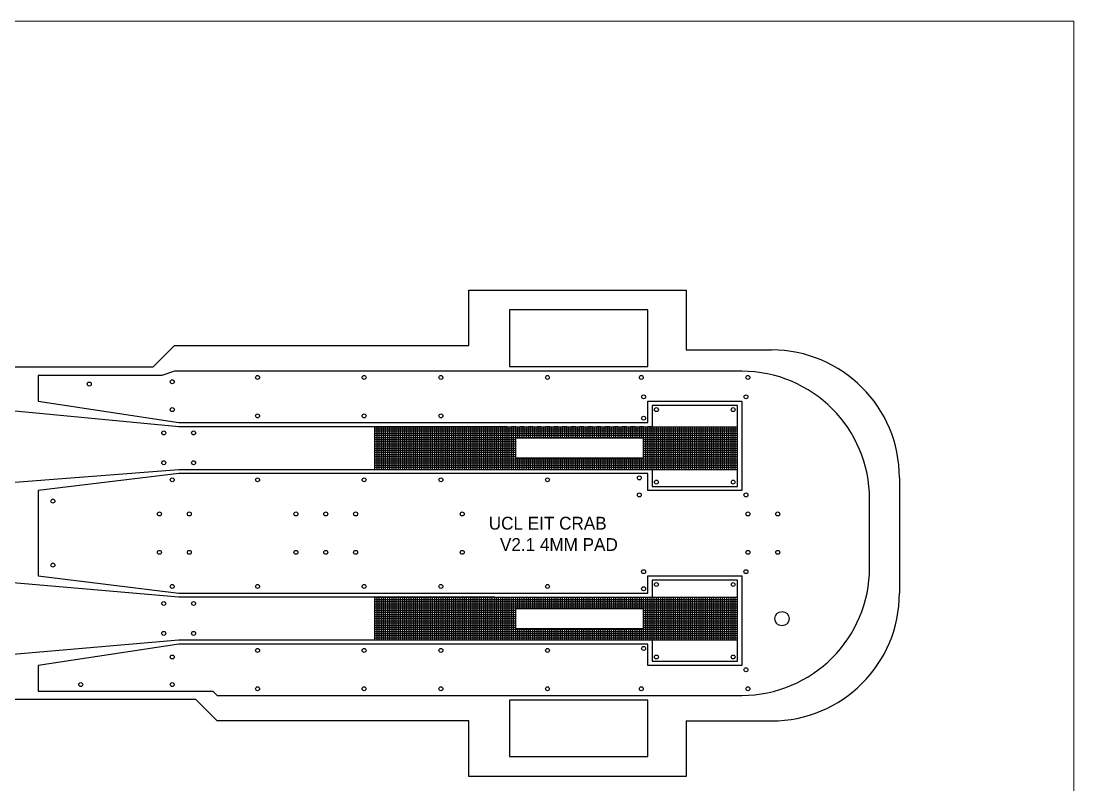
# Model space of a CAD drawing. Header units: millimetres. Extents: x 43.3 to 83.3, y 94.2 to 164.2.
# Drawn here: x 58.6 to 83.29, y 146.3 to 164.21 of the extents above; entities that cross this region are included whole.
import ezdxf

# ---------------------------------------------------------------- set-up
doc = ezdxf.new("R2010")
doc.units = ezdxf.units.MM
for name, color, linetype in [('Adhesion Layer', 52, 'Continuous'), ('Foil', 5, 'Continuous'), ('Opening', 1, 'Continuous'), ('Outline', 3, 'Continuous')]:
    doc.layers.add(name, color=color, linetype=linetype)

msp = doc.modelspace()

# ---------------------------------------------------------------- linework, layer by layer
at = {"layer": 'Adhesion Layer'}
for p, q in [((66.9, 154.7), (75.4, 154.7)), ((66.9, 153.7), (66.9, 154.7)), ((66.9, 154.65), (75.4, 154.65)), ((66.9, 154.6), (75.4, 154.6)), ((66.95, 153.7), (66.95, 154.7)), ((67, 153.7), (67, 154.7)), ((67.05, 153.7), (67.05, 154.7)), ((67.1, 153.7), (67.1, 154.7)), ((67.15, 153.7), (67.15, 154.7)), ((67.2, 153.7), (67.2, 154.7)), ((67.25, 153.7), (67.25, 154.7)), ((67.3, 153.7), (67.3, 154.7)), ((67.35, 153.7), (67.35, 154.7)), ((67.4, 153.7), (67.4, 154.7)), ((67.45, 153.7), (67.45, 154.7)), ((67.5, 153.7), (67.5, 154.7)), ((67.55, 153.7), (67.55, 154.7)), ((67.6, 153.7), (67.6, 154.7)), ((67.65, 153.7), (67.65, 154.7)), ((67.7, 153.7), (67.7, 154.7)), ((67.75, 153.7), (67.75, 154.7)), ((67.8, 153.7), (67.8, 154.7)), ((67.85, 153.7), (67.85, 154.7)), ((67.9, 153.7), (67.9, 154.7)), ((67.95, 153.7), (67.95, 154.7)), ((68, 153.7), (68, 154.7)), ((68.05, 153.7), (68.05, 154.7)), ((68.1, 153.7), (68.1, 154.7)), ((68.15, 153.7), (68.15, 154.7)), ((68.2, 153.7), (68.2, 154.7)), ((68.25, 153.7), (68.25, 154.7)), ((68.3, 153.7), (68.3, 154.7)), ((68.35, 153.7), (68.35, 154.7)), ((68.4, 153.7), (68.4, 154.7)), ((68.45, 153.7), (68.45, 154.7)), ((68.5, 153.7), (68.5, 154.7)), ((68.55, 153.7), (68.55, 154.7)), ((68.6, 153.7), (68.6, 154.7)), ((68.65, 153.7), (68.65, 154.7)), ((68.7, 153.7), (68.7, 154.7)), ((68.75, 153.7), (68.75, 154.7)), ((68.8, 153.7), (68.8, 154.7)), ((68.85, 153.7), (68.85, 154.7)), ((68.9, 153.7), (68.9, 154.7)), ((68.95, 153.7), (68.95, 154.7)), ((69, 153.7), (69, 154.7)), ((69.05, 153.7), (69.05, 154.7)), ((69.1, 153.7), (69.1, 154.7)), ((69.15, 153.7), (69.15, 154.7)), ((69.2, 153.7), (69.2, 154.7)), ((69.25, 153.7), (69.25, 154.7)), ((69.3, 153.7), (69.3, 154.7)), ((69.35, 153.7), (69.35, 154.7)), ((69.4, 153.7), (69.4, 154.7)), ((69.45, 153.7), (69.45, 154.7)), ((69.5, 153.7), (69.5, 154.7)), ((69.55, 153.7), (69.55, 154.7)), ((69.6, 153.7), (69.6, 154.7)), ((69.65, 153.7), (69.65, 154.7)), ((69.7, 153.7), (69.7, 154.7)), ((69.75, 153.7), (69.75, 154.7)), ((69.8, 153.7), (69.8, 154.7)), ((69.85, 153.7), (69.85, 154.7)), ((69.9, 153.7), (69.9, 154.7)), ((69.95, 153.7), (69.95, 154.7)), ((70, 153.7), (70, 154.7)), ((70.05, 153.7), (70.05, 154.7)), ((70.1, 153.7), (70.1, 154.7)), ((70.15, 153.7), (70.15, 154.7)), ((70.2, 153.7), (70.2, 154.7)), ((70.25, 154.433), (70.25, 154.7)), ((70.3, 154.433), (70.3, 154.7)), ((70.35, 154.433), (70.35, 154.7)), ((70.4, 154.433), (70.4, 154.7)), ((70.45, 154.433), (70.45, 154.7)), ((70.5, 154.433), (70.5, 154.7)), ((70.55, 154.433), (70.55, 154.7)), ((70.6, 154.433), (70.6, 154.7)), ((70.65, 154.433), (70.65, 154.7)), ((70.7, 154.433), (70.7, 154.7)), ((70.75, 154.433), (70.75, 154.7)), ((70.8, 154.433), (70.8, 154.7)), ((70.85, 154.433), (70.85, 154.7)), ((70.9, 154.433), (70.9, 154.7)), ((70.95, 154.433), (70.95, 154.7)), ((71, 154.433), (71, 154.7)), ((71.05, 154.433), (71.05, 154.7)), ((71.1, 154.433), (71.1, 154.7)), ((71.15, 154.433), (71.15, 154.7)), ((71.2, 154.433), (71.2, 154.7)), ((71.25, 154.433), (71.25, 154.7)), ((71.3, 154.433), (71.3, 154.7)), ((71.35, 154.433), (71.35, 154.7)), ((71.4, 154.433), (71.4, 154.7)), ((71.45, 154.433), (71.45, 154.7)), ((71.5, 154.433), (71.5, 154.7)), ((71.55, 154.433), (71.55, 154.7)), ((71.6, 154.433), (71.6, 154.7)), ((71.65, 154.433), (71.65, 154.7)), ((71.7, 154.433), (71.7, 154.7)), ((71.75, 154.433), (71.75, 154.7)), ((71.8, 154.433), (71.8, 154.7)), ((71.85, 154.433), (71.85, 154.7)), ((71.9, 154.433), (71.9, 154.7)), ((71.95, 154.433), (71.95, 154.7)), ((72, 154.433), (72, 154.7)), ((72.05, 154.433), (72.05, 154.7)), ((72.1, 154.433), (72.1, 154.7)), ((72.15, 154.433), (72.15, 154.7)), ((72.2, 154.433), (72.2, 154.7)), ((72.25, 154.433), (72.25, 154.7)), ((72.3, 154.433), (72.3, 154.7)), ((72.35, 154.433), (72.35, 154.7)), ((72.4, 154.433), (72.4, 154.7)), ((72.45, 154.433), (72.45, 154.7)), ((72.5, 154.433), (72.5, 154.7)), ((72.55, 154.433), (72.55, 154.7)), ((72.6, 154.433), (72.6, 154.7)), ((72.65, 154.433), (72.65, 154.7)), ((72.7, 154.433), (72.7, 154.7)), ((72.75, 154.433), (72.75, 154.7)), ((72.8, 154.433), (72.8, 154.7)), ((72.85, 154.433), (72.85, 154.7)), ((72.9, 154.433), (72.9, 154.7)), ((72.95, 154.433), (72.95, 154.7)), ((73, 154.433), (73, 154.7)), ((73.05, 154.433), (73.05, 154.7)), ((73.1, 154.433), (73.1, 154.7)), ((73.15, 154.433), (73.15, 154.7)), ((73.2, 153.7), (73.2, 154.7)), ((73.25, 153.7), (73.25, 154.7)), ((73.3, 153.7), (73.3, 154.7)), ((73.35, 153.7), (73.35, 154.7)), ((73.4, 153.7), (73.4, 154.7)), ((73.45, 153.7), (73.45, 154.7)), ((73.5, 153.7), (73.5, 154.7)), ((73.55, 153.7), (73.55, 154.7)), ((73.6, 153.7), (73.6, 154.7)), ((73.65, 153.7), (73.65, 154.7)), ((73.7, 153.7), (73.7, 154.7)), ((73.75, 153.7), (73.75, 154.7)), ((73.8, 153.7), (73.8, 154.7)), ((73.85, 153.7), (73.85, 154.7)), ((73.9, 153.7), (73.9, 154.7)), ((73.95, 153.7), (73.95, 154.7)), ((74, 153.7), (74, 154.7)), ((74.05, 153.7), (74.05, 154.7)), ((74.1, 153.7), (74.1, 154.7)), ((74.15, 153.7), (74.15, 154.7)), ((74.2, 153.7), (74.2, 154.7)), ((74.25, 153.7), (74.25, 154.7)), ((74.3, 153.7), (74.3, 154.7)), ((74.35, 153.7), (74.35, 154.7)), ((74.4, 153.7), (74.4, 154.7)), ((74.45, 153.7), (74.45, 154.7)), ((74.5, 153.7), (74.5, 154.7)), ((74.55, 153.7), (74.55, 154.7)), ((74.6, 153.7), (74.6, 154.7)), ((74.65, 153.7), (74.65, 154.7)), ((74.7, 153.7), (74.7, 154.7)), ((74.75, 153.7), (74.75, 154.7)), ((74.8, 153.7), (74.8, 154.7)), ((74.85, 153.7), (74.85, 154.7)), ((74.9, 153.7), (74.9, 154.7)), ((74.95, 153.7), (74.95, 154.7)), ((75, 153.7), (75, 154.7)), ((75.05, 153.7), (75.05, 154.7)), ((75.1, 153.7), (75.1, 154.7)), ((75.15, 153.7), (75.15, 154.7)), ((75.2, 153.7), (75.2, 154.7)), ((75.25, 153.7), (75.25, 154.7)), ((75.3, 153.7), (75.3, 154.7)), ((75.35, 153.7), (75.35, 154.7)), ((75.4, 153.7), (75.4, 154.7)), ((66.9, 154.55), (75.4, 154.55)), ((66.9, 154.5), (75.4, 154.5)), ((66.9, 154.45), (75.4, 154.45)), ((66.9, 154.4), (70.2, 154.4)), ((66.9, 154.35), (70.2, 154.35)), ((73.2, 154.4), (75.4, 154.4)), ((73.2, 154.35), (75.4, 154.35)), ((66.9, 154.3), (70.2, 154.3)), ((66.9, 154.25), (70.2, 154.25)), ((66.9, 154.2), (70.2, 154.2)), ((66.9, 154.15), (70.2, 154.15)), ((66.9, 154.1), (70.2, 154.1)), ((73.2, 154.3), (75.4, 154.3)), ((73.2, 154.25), (75.4, 154.25)), ((73.2, 154.2), (75.4, 154.2)), ((73.2, 154.15), (75.4, 154.15)), ((73.2, 154.1), (75.4, 154.1)), ((66.9, 154.05), (70.2, 154.05)), ((66.9, 154), (70.2, 154)), ((66.9, 153.95), (75.4, 153.95)), ((66.9, 153.9), (75.4, 153.9)), ((66.9, 153.85), (75.4, 153.85)), ((70.25, 153.7), (70.25, 153.967)), ((70.3, 153.7), (70.3, 153.967)), ((70.35, 153.7), (70.35, 153.967)), ((70.4, 153.7), (70.4, 153.967)), ((70.45, 153.7), (70.45, 153.967)), ((70.5, 153.7), (70.5, 153.967)), ((70.55, 153.7), (70.55, 153.967)), ((70.6, 153.7), (70.6, 153.967)), ((70.65, 153.7), (70.65, 153.967)), ((70.7, 153.7), (70.7, 153.967)), ((70.75, 153.7), (70.75, 153.967)), ((70.8, 153.7), (70.8, 153.967)), ((70.85, 153.7), (70.85, 153.967)), ((70.9, 153.7), (70.9, 153.967)), ((70.95, 153.7), (70.95, 153.967)), ((71, 153.7), (71, 153.967)), ((71.05, 153.7), (71.05, 153.967)), ((71.1, 153.7), (71.1, 153.967)), ((71.15, 153.7), (71.15, 153.967)), ((71.2, 153.7), (71.2, 153.967)), ((71.25, 153.7), (71.25, 153.967)), ((71.3, 153.7), (71.3, 153.967)), ((71.35, 153.7), (71.35, 153.967)), ((71.4, 153.7), (71.4, 153.967)), ((71.45, 153.7), (71.45, 153.967)), ((71.5, 153.7), (71.5, 153.967)), ((71.55, 153.7), (71.55, 153.967)), ((71.6, 153.7), (71.6, 153.967)), ((71.65, 153.7), (71.65, 153.967)), ((71.7, 153.7), (71.7, 153.967)), ((71.75, 153.7), (71.75, 153.967)), ((71.8, 153.7), (71.8, 153.967)), ((71.85, 153.7), (71.85, 153.967)), ((71.9, 153.7), (71.9, 153.967)), ((71.95, 153.7), (71.95, 153.967)), ((72, 153.7), (72, 153.967)), ((72.05, 153.7), (72.05, 153.967)), ((72.1, 153.7), (72.1, 153.967)), ((72.15, 153.7), (72.15, 153.967)), ((72.2, 153.7), (72.2, 153.967)), ((72.25, 153.7), (72.25, 153.967)), ((72.3, 153.7), (72.3, 153.967)), ((72.35, 153.7), (72.35, 153.967)), ((72.4, 153.7), (72.4, 153.967)), ((72.45, 153.7), (72.45, 153.967)), ((72.5, 153.7), (72.5, 153.967)), ((72.55, 153.7), (72.55, 153.967)), ((72.6, 153.7), (72.6, 153.967)), ((72.65, 153.7), (72.65, 153.967)), ((72.7, 153.7), (72.7, 153.967)), ((72.75, 153.7), (72.75, 153.967)), ((72.8, 153.7), (72.8, 153.967)), ((72.85, 153.7), (72.85, 153.967)), ((72.9, 153.7), (72.9, 153.967)), ((72.95, 153.7), (72.95, 153.967)), ((73, 153.7), (73, 153.967)), ((73.05, 153.7), (73.05, 153.967)), ((73.1, 153.7), (73.1, 153.967)), ((73.15, 153.7), (73.15, 153.967)), ((73.2, 154.05), (75.4, 154.05)), ((73.2, 154), (75.4, 154)), ((66.9, 153.8), (75.4, 153.8)), ((66.9, 153.75), (75.4, 153.75)), ((66.9, 153.7), (75.4, 153.7)), ((66.9, 149.7), (66.9, 150.7)), ((66.9, 150.7), (75.4, 150.7)), ((66.9, 150.65), (75.4, 150.65)), ((66.95, 149.7), (66.95, 150.7)), ((67, 149.7), (67, 150.7)), ((67.05, 149.7), (67.05, 150.7)), ((67.1, 149.7), (67.1, 150.7)), ((67.15, 149.7), (67.15, 150.7)), ((67.2, 149.7), (67.2, 150.7)), ((67.25, 149.7), (67.25, 150.7)), ((67.3, 149.7), (67.3, 150.7)), ((67.35, 149.7), (67.35, 150.7)), ((67.4, 149.7), (67.4, 150.7)), ((67.45, 149.7), (67.45, 150.7)), ((67.5, 149.7), (67.5, 150.7)), ((67.55, 149.7), (67.55, 150.7)), ((67.6, 149.7), (67.6, 150.7)), ((67.65, 149.7), (67.65, 150.7)), ((67.7, 149.7), (67.7, 150.7)), ((67.75, 149.7), (67.75, 150.7)), ((67.8, 149.7), (67.8, 150.7)), ((67.85, 149.7), (67.85, 150.7)), ((67.9, 149.7), (67.9, 150.7)), ((67.95, 149.7), (67.95, 150.7)), ((68, 149.7), (68, 150.7)), ((68.05, 149.7), (68.05, 150.7)), ((68.1, 149.7), (68.1, 150.7)), ((68.15, 149.7), (68.15, 150.7)), ((68.2, 149.7), (68.2, 150.7)), ((68.25, 149.7), (68.25, 150.7)), ((68.3, 149.7), (68.3, 150.7)), ((68.35, 149.7), (68.35, 150.7)), ((68.4, 149.7), (68.4, 150.7)), ((68.45, 149.7), (68.45, 150.7)), ((68.5, 149.7), (68.5, 150.7)), ((68.55, 149.7), (68.55, 150.7)), ((68.6, 149.7), (68.6, 150.7)), ((68.65, 149.7), (68.65, 150.7)), ((68.7, 149.7), (68.7, 150.7)), ((68.75, 149.7), (68.75, 150.7)), ((68.8, 149.7), (68.8, 150.7)), ((68.85, 149.7), (68.85, 150.7)), ((68.9, 149.7), (68.9, 150.7)), ((68.95, 149.7), (68.95, 150.7)), ((69, 149.7), (69, 150.7)), ((69.05, 149.7), (69.05, 150.7)), ((69.1, 149.7), (69.1, 150.7)), ((69.15, 149.7), (69.15, 150.7)), ((69.2, 149.7), (69.2, 150.7)), ((69.25, 149.7), (69.25, 150.7)), ((69.3, 149.7), (69.3, 150.7)), ((69.35, 149.7), (69.35, 150.7)), ((69.4, 149.7), (69.4, 150.7)), ((69.45, 149.7), (69.45, 150.7)), ((69.5, 149.7), (69.5, 150.7)), ((69.55, 149.7), (69.55, 150.7)), ((69.6, 149.7), (69.6, 150.7)), ((69.65, 149.7), (69.65, 150.7)), ((69.7, 149.7), (69.7, 150.7)), ((69.75, 149.7), (69.75, 150.7)), ((69.8, 149.7), (69.8, 150.7)), ((69.85, 149.7), (69.85, 150.7)), ((69.9, 149.7), (69.9, 150.7)), ((69.95, 149.7), (69.95, 150.7)), ((70, 149.7), (70, 150.7)), ((70.05, 149.7), (70.05, 150.7)), ((70.1, 149.7), (70.1, 150.7)), ((70.15, 149.7), (70.15, 150.7)), ((70.2, 149.7), (70.2, 150.7)), ((70.25, 150.433), (70.25, 150.7)), ((70.3, 150.433), (70.3, 150.7)), ((70.35, 150.433), (70.35, 150.7)), ((70.4, 150.433), (70.4, 150.7)), ((70.45, 150.433), (70.45, 150.7)), ((70.5, 150.433), (70.5, 150.7)), ((70.55, 150.433), (70.55, 150.7)), ((70.6, 150.433), (70.6, 150.7)), ((70.65, 150.433), (70.65, 150.7)), ((70.7, 150.433), (70.7, 150.7)), ((70.75, 150.433), (70.75, 150.7)), ((70.8, 150.433), (70.8, 150.7)), ((70.85, 150.433), (70.85, 150.7)), ((70.9, 150.433), (70.9, 150.7)), ((70.95, 150.433), (70.95, 150.7)), ((71, 150.433), (71, 150.7)), ((71.05, 150.433), (71.05, 150.7)), ((71.1, 150.433), (71.1, 150.7)), ((71.15, 150.433), (71.15, 150.7)), ((71.2, 150.433), (71.2, 150.7)), ((71.25, 150.433), (71.25, 150.7)), ((71.3, 150.433), (71.3, 150.7)), ((71.35, 150.433), (71.35, 150.7)), ((71.4, 150.433), (71.4, 150.7)), ((71.45, 150.433), (71.45, 150.7)), ((71.5, 150.433), (71.5, 150.7)), ((71.55, 150.433), (71.55, 150.7)), ((71.6, 150.433), (71.6, 150.7)), ((71.65, 150.433), (71.65, 150.7)), ((71.7, 150.433), (71.7, 150.7)), ((71.75, 150.433), (71.75, 150.7)), ((71.8, 150.433), (71.8, 150.7)), ((71.85, 150.433), (71.85, 150.7)), ((71.9, 150.433), (71.9, 150.7)), ((71.95, 150.433), (71.95, 150.7)), ((72, 150.433), (72, 150.7)), ((72.05, 150.433), (72.05, 150.7)), ((72.1, 150.433), (72.1, 150.7)), ((72.15, 150.433), (72.15, 150.7)), ((72.2, 150.433), (72.2, 150.7)), ((72.25, 150.433), (72.25, 150.7)), ((72.3, 150.433), (72.3, 150.7)), ((72.35, 150.433), (72.35, 150.7)), ((72.4, 150.433), (72.4, 150.7)), ((72.45, 150.433), (72.45, 150.7)), ((72.5, 150.433), (72.5, 150.7)), ((72.55, 150.433), (72.55, 150.7)), ((72.6, 150.433), (72.6, 150.7)), ((72.65, 150.433), (72.65, 150.7)), ((72.7, 150.433), (72.7, 150.7)), ((72.75, 150.433), (72.75, 150.7)), ((72.8, 150.433), (72.8, 150.7)), ((72.85, 150.433), (72.85, 150.7)), ((72.9, 150.433), (72.9, 150.7)), ((72.95, 150.433), (72.95, 150.7)), ((73, 150.433), (73, 150.7)), ((73.05, 150.433), (73.05, 150.7)), ((73.1, 150.433), (73.1, 150.7)), ((73.15, 150.433), (73.15, 150.7)), ((73.2, 149.7), (73.2, 150.7)), ((73.25, 149.7), (73.25, 150.7)), ((73.3, 149.7), (73.3, 150.7)), ((73.35, 149.7), (73.35, 150.7)), ((73.4, 149.7), (73.4, 150.7)), ((73.45, 149.7), (73.45, 150.7)), ((73.5, 149.7), (73.5, 150.7)), ((73.55, 149.7), (73.55, 150.7)), ((73.6, 149.7), (73.6, 150.7)), ((73.65, 149.7), (73.65, 150.7)), ((73.7, 149.7), (73.7, 150.7)), ((73.75, 149.7), (73.75, 150.7)), ((73.8, 149.7), (73.8, 150.7)), ((73.85, 149.7), (73.85, 150.7)), ((73.9, 149.7), (73.9, 150.7)), ((73.95, 149.7), (73.95, 150.7)), ((74, 149.7), (74, 150.7)), ((74.05, 149.7), (74.05, 150.7)), ((74.1, 149.7), (74.1, 150.7)), ((74.15, 149.7), (74.15, 150.7)), ((74.2, 149.7), (74.2, 150.7)), ((74.25, 149.7), (74.25, 150.7)), ((74.3, 149.7), (74.3, 150.7)), ((74.35, 149.7), (74.35, 150.7)), ((74.4, 149.7), (74.4, 150.7)), ((74.45, 149.7), (74.45, 150.7)), ((74.5, 149.7), (74.5, 150.7)), ((74.55, 149.7), (74.55, 150.7)), ((74.6, 149.7), (74.6, 150.7)), ((74.65, 149.7), (74.65, 150.7)), ((74.7, 149.7), (74.7, 150.7)), ((74.75, 149.7), (74.75, 150.7)), ((74.8, 149.7), (74.8, 150.7)), ((74.85, 149.7), (74.85, 150.7)), ((74.9, 149.7), (74.9, 150.7)), ((74.95, 149.7), (74.95, 150.7)), ((75, 149.7), (75, 150.7)), ((75.05, 149.7), (75.05, 150.7)), ((75.1, 149.7), (75.1, 150.7)), ((75.15, 149.7), (75.15, 150.7)), ((75.2, 149.7), (75.2, 150.7)), ((75.25, 149.7), (75.25, 150.7)), ((75.3, 149.7), (75.3, 150.7)), ((75.35, 149.7), (75.35, 150.7)), ((75.4, 149.7), (75.4, 150.7)), ((66.9, 150.6), (75.4, 150.6)), ((66.9, 150.55), (75.4, 150.55)), ((66.9, 150.5), (75.4, 150.5)), ((66.9, 150.45), (75.4, 150.45)), ((66.9, 150.4), (70.2, 150.4)), ((73.2, 150.4), (75.4, 150.4)), ((66.9, 150.35), (70.2, 150.35)), ((66.9, 150.3), (70.2, 150.3)), ((66.9, 150.25), (70.2, 150.25)), ((66.9, 150.2), (70.2, 150.2)), ((66.9, 150.15), (70.2, 150.15)), ((73.2, 150.35), (75.4, 150.35)), ((73.2, 150.3), (75.4, 150.3)), ((73.2, 150.25), (75.4, 150.25)), ((73.2, 150.2), (75.4, 150.2)), ((73.2, 150.15), (75.4, 150.15)), ((66.9, 150.1), (70.2, 150.1)), ((66.9, 150.05), (70.2, 150.05)), ((66.9, 150), (70.2, 150)), ((66.9, 149.95), (75.4, 149.95)), ((66.9, 149.9), (75.4, 149.9)), ((70.25, 149.7), (70.25, 149.967)), ((70.3, 149.7), (70.3, 149.967)), ((70.35, 149.7), (70.35, 149.967)), ((70.4, 149.7), (70.4, 149.967)), ((70.45, 149.7), (70.45, 149.967)), ((70.5, 149.7), (70.5, 149.967)), ((70.55, 149.7), (70.55, 149.967)), ((70.6, 149.7), (70.6, 149.967)), ((70.65, 149.7), (70.65, 149.967)), ((70.7, 149.7), (70.7, 149.967)), ((70.75, 149.7), (70.75, 149.967)), ((70.8, 149.7), (70.8, 149.967)), ((70.85, 149.7), (70.85, 149.967)), ((70.9, 149.7), (70.9, 149.967)), ((70.95, 149.7), (70.95, 149.967)), ((71, 149.7), (71, 149.967)), ((71.05, 149.7), (71.05, 149.967)), ((71.1, 149.7), (71.1, 149.967)), ((71.15, 149.7), (71.15, 149.967)), ((71.2, 149.7), (71.2, 149.967)), ((71.25, 149.7), (71.25, 149.967)), ((71.3, 149.7), (71.3, 149.967)), ((71.35, 149.7), (71.35, 149.967)), ((71.4, 149.7), (71.4, 149.967)), ((71.45, 149.7), (71.45, 149.967)), ((71.5, 149.7), (71.5, 149.967)), ((71.55, 149.7), (71.55, 149.967)), ((71.6, 149.7), (71.6, 149.967)), ((71.65, 149.7), (71.65, 149.967)), ((71.7, 149.7), (71.7, 149.967)), ((71.75, 149.7), (71.75, 149.967)), ((71.8, 149.7), (71.8, 149.967)), ((71.85, 149.7), (71.85, 149.967)), ((71.9, 149.7), (71.9, 149.967)), ((71.95, 149.7), (71.95, 149.967)), ((72, 149.7), (72, 149.967)), ((72.05, 149.7), (72.05, 149.967)), ((72.1, 149.7), (72.1, 149.967)), ((72.15, 149.7), (72.15, 149.967)), ((72.2, 149.7), (72.2, 149.967)), ((72.25, 149.7), (72.25, 149.967)), ((72.3, 149.7), (72.3, 149.967)), ((72.35, 149.7), (72.35, 149.967)), ((72.4, 149.7), (72.4, 149.967)), ((72.45, 149.7), (72.45, 149.967)), ((72.5, 149.7), (72.5, 149.967)), ((72.55, 149.7), (72.55, 149.967)), ((72.6, 149.7), (72.6, 149.967)), ((72.65, 149.7), (72.65, 149.967)), ((72.7, 149.7), (72.7, 149.967)), ((72.75, 149.7), (72.75, 149.967)), ((72.8, 149.7), (72.8, 149.967)), ((72.85, 149.7), (72.85, 149.967)), ((72.9, 149.7), (72.9, 149.967)), ((72.95, 149.7), (72.95, 149.967)), ((73, 149.7), (73, 149.967)), ((73.05, 149.7), (73.05, 149.967)), ((73.1, 149.7), (73.1, 149.967)), ((73.15, 149.7), (73.15, 149.967)), ((73.2, 150.1), (75.4, 150.1)), ((73.2, 150.05), (75.4, 150.05)), ((73.2, 150), (75.4, 150)), ((66.9, 149.85), (75.4, 149.85)), ((66.9, 149.8), (75.4, 149.8)), ((66.9, 149.75), (75.4, 149.75)), ((66.9, 149.7), (75.4, 149.7))]:
    msp.add_line(p, q, dxfattribs=at)
at = {"layer": 'Foil'}
for p, q in [((73.2, 157.436), (70.057, 157.436)), ((70.057, 157.436), (70.057, 156.11)), ((73.3, 157.436), (73.2, 157.436)), ((73.3, 156.11), (73.3, 157.436)), ((70.057, 156.11), (73.2, 156.11)), ((73.2, 156.11), (73.3, 156.11)), ((61.9, 155.9), (59, 155.9)), ((59, 155.9), (59, 155.3)), ((62.2, 156), (61.9, 155.9)), ((69.7, 156), (62.2, 156)), ((73.4, 156), (69.7, 156)), ((75.4, 156), (73.4, 156)), ((75.5, 156), (75.4, 156)), ((62.3, 154.7), (50.7, 155.8)), ((59, 155.3), (62.3, 154.8)), ((73.3, 154.8), (73.3, 155.3)), ((73.3, 155.3), (73.4, 155.3)), ((73.4, 155.3), (75.5, 155.3)), ((75.4, 155.2), (73.4, 155.2)), ((73.4, 155.2), (73.4, 154.7)), ((75.4, 153.3), (75.4, 155.2)), ((75.5, 155.3), (75.5, 154.2)), ((62.3, 154.8), (62.4, 154.8)), ((66.9, 154.7), (62.3, 154.7)), ((62.4, 154.8), (67.1, 154.8)), ((69.7, 154.7), (66.9, 154.7)), ((67.1, 154.8), (69.7, 154.8)), ((69.7, 154.8), (73.3, 154.8)), ((70, 154.7), (69.7, 154.7)), ((70, 154.7), (73.3, 154.7)), ((70.2, 154.7), (70.1, 154.7)), ((70.4, 154.7), (70.3, 154.7)), ((70.6, 154.7), (70.5, 154.7)), ((70.8, 154.7), (70.7, 154.7)), ((71, 154.7), (70.9, 154.7)), ((71.2, 154.7), (71.1, 154.7)), ((71.4, 154.7), (71.3, 154.7)), ((71.6, 154.7), (71.5, 154.7)), ((71.8, 154.7), (71.7, 154.7)), ((72, 154.7), (71.9, 154.7)), ((72.2, 154.7), (72.1, 154.7)), ((72.4, 154.7), (72.3, 154.7)), ((72.6, 154.7), (72.5, 154.7)), ((72.8, 154.7), (72.7, 154.7)), ((73, 154.7), (72.9, 154.7)), ((73.2, 154.7), (73.1, 154.7)), ((73.4, 154.7), (73.3, 154.7)), ((75.5, 154.2), (75.5, 153.2)), ((50.7, 152.8), (62.3, 153.7)), ((62.3, 153.6), (59, 153.2)), ((62.3, 153.7), (63.2, 153.7)), ((63.3, 153.6), (62.3, 153.6)), ((63.2, 153.7), (66.9, 153.7)), ((67, 153.6), (63.3, 153.6)), ((66.9, 153.7), (69.7, 153.7)), ((69.7, 153.6), (67, 153.6)), ((69.7, 153.7), (70, 153.7)), ((73.2, 153.6), (69.7, 153.6)), ((70, 153.7), (73.3, 153.7)), ((70.1, 153.7), (70.2, 153.7)), ((70.3, 153.7), (70.4, 153.7)), ((70.5, 153.7), (70.6, 153.7)), ((70.7, 153.7), (70.8, 153.7)), ((70.9, 153.7), (71, 153.7)), ((71.1, 153.7), (71.2, 153.7)), ((71.3, 153.7), (71.4, 153.7)), ((71.5, 153.7), (71.6, 153.7)), ((71.7, 153.7), (71.8, 153.7)), ((71.9, 153.7), (72, 153.7)), ((72.1, 153.7), (72.2, 153.7)), ((72.3, 153.7), (72.4, 153.7)), ((72.5, 153.7), (72.6, 153.7)), ((72.7, 153.7), (72.8, 153.7)), ((72.9, 153.7), (73, 153.7)), ((73.1, 153.7), (73.2, 153.7)), ((73.3, 153.6), (73.2, 153.6)), ((73.3, 153.7), (73.4, 153.7)), ((73.3, 153.2), (73.3, 153.6)), ((73.4, 153.7), (73.4, 153.3)), ((59, 153.2), (59, 151.2)), ((73.4, 153.2), (73.3, 153.2)), ((73.4, 153.3), (75.4, 153.3)), ((75.5, 153.2), (73.4, 153.2)), ((78.5, 151.4), (78.5, 153)), ((62.3, 150.7), (50.7, 151.7)), ((59, 151.2), (62.3, 150.8)), ((73.3, 150.8), (73.3, 151.2)), ((73.3, 151.2), (73.4, 151.2)), ((73.4, 151.2), (75.5, 151.2)), ((75.5, 151.2), (75.5, 150.2)), ((75.4, 151.1), (73.4, 151.1)), ((73.4, 151.1), (73.4, 150.7)), ((75.4, 149.2), (75.4, 151.1)), ((62.3, 150.8), (63.4, 150.8)), ((63.3, 150.7), (62.3, 150.7)), ((66.9, 150.7), (63.3, 150.7)), ((63.4, 150.8), (67, 150.8)), ((69.7, 150.7), (66.9, 150.7)), ((67, 150.8), (69.7, 150.8)), ((69.7, 150.8), (73.3, 150.8)), ((69.7, 150.7), (73.4, 150.7)), ((75.5, 150.2), (75.5, 149.1)), ((50.7, 148.7), (62.3, 149.7)), ((62.3, 149.7), (63.2, 149.7)), ((63.2, 149.7), (66.9, 149.7)), ((66.9, 149.7), (69.7, 149.7)), ((69.7, 149.7), (70, 149.7)), ((70, 149.7), (73.3, 149.7)), ((73.3, 149.7), (73.4, 149.7)), ((73.4, 149.7), (73.4, 149.2)), ((62.3, 149.6), (59, 149.1)), ((63.4, 149.6), (62.3, 149.6)), ((67.1, 149.6), (63.4, 149.6)), ((69.7, 149.6), (67.1, 149.6)), ((73.2, 149.6), (69.7, 149.6)), ((73.3, 149.6), (73.2, 149.6)), ((73.3, 149.1), (73.3, 149.6)), ((73.4, 149.2), (75.4, 149.2)), ((59, 149.1), (59, 148.5)), ((73.4, 149.1), (73.3, 149.1)), ((75.5, 149.1), (73.4, 149.1)), ((59, 148.5), (63.1, 148.5)), ((63.1, 148.5), (63.2, 148.4)), ((63.2, 148.4), (69.7, 148.4)), ((69.7, 148.4), (73.2, 148.4)), ((73.2, 148.4), (75.4, 148.4)), ((75.4, 148.4), (75.5, 148.4)), ((73.2, 148.291), (70.057, 148.291)), ((70.057, 148.291), (70.057, 146.965)), ((73.3, 148.291), (73.2, 148.291)), ((73.3, 146.965), (73.3, 148.291)), ((70.057, 146.965), (73.2, 146.965)), ((73.2, 146.965), (73.3, 146.965))]:
    msp.add_line(p, q, dxfattribs=at)
for centre, radius in [((64.146, 155.854), 0.0463), ((66.646, 155.854), 0.0463), ((68.446, 155.854), 0.0463), ((70.946, 155.854), 0.0463), ((73.146, 155.854), 0.0463), ((75.646, 155.854), 0.0463), ((60.2, 155.7), 0.0463), ((62.146, 155.754), 0.0463), ((73.2, 155.4), 0.0463), ((75.6, 155.4), 0.0463), ((62.146, 155.1), 0.0463), ((73.5, 155.1), 0.0463), ((75.3, 155.1), 0.0463), ((64.146, 154.954), 0.0463), ((66.646, 154.954), 0.0463), ((68.446, 154.954), 0.0463), ((73.2, 154.9), 0.0463), ((61.946, 154.554), 0.0463), ((62.646, 154.554), 0.0463), ((61.946, 153.854), 0.0463), ((62.646, 153.854), 0.0463), ((62.146, 153.454), 0.0463), ((64.146, 153.454), 0.0463), ((66.646, 153.454), 0.0463), ((68.446, 153.454), 0.0463), ((70.946, 153.454), 0.0463), ((73.1, 153.5), 0.0463), ((73.5, 153.4), 0.0463), ((75.3, 153.4), 0.0463), ((73.1, 153.1), 0.0463), ((75.6, 153.1), 0.0463), ((59.346, 152.954), 0.0463), ((61.846, 152.654), 0.0463), ((62.546, 152.654), 0.0463), ((65.046, 152.654), 0.0463), ((65.746, 152.654), 0.0463), ((66.446, 152.654), 0.0463), ((68.946, 152.654), 0.0463), ((75.646, 152.654), 0.0463), ((76.346, 152.654), 0.0463), ((61.846, 151.754), 0.0463), ((62.546, 151.754), 0.0463), ((65.046, 151.754), 0.0463), ((65.746, 151.754), 0.0463), ((66.446, 151.754), 0.0463), ((68.946, 151.754), 0.0463), ((75.646, 151.754), 0.0463), ((76.346, 151.754), 0.0463), ((59.346, 151.454), 0.0463), ((73.2, 151.3), 0.0463), ((75.6, 151.3), 0.0463), ((62.146, 150.954), 0.0463), ((64.146, 150.954), 0.0463), ((66.646, 150.954), 0.0463), ((68.446, 150.954), 0.0463), ((70.946, 150.954), 0.0463), ((73.2, 150.9), 0.0463), ((73.5, 151), 0.0463), ((75.3, 151), 0.0463), ((61.946, 150.554), 0.0463), ((62.646, 150.554), 0.0463), ((76.446, 150.2), 0.168), ((61.946, 149.854), 0.0463), ((62.646, 149.854), 0.0463), ((64.146, 149.454), 0.0463), ((66.646, 149.454), 0.0463), ((68.446, 149.454), 0.0463), ((70.946, 149.454), 0.0463), ((73.2, 149.5), 0.0463), ((62.146, 149.3), 0.0463), ((73.5, 149.3), 0.0463), ((75.3, 149.3), 0.0463), ((75.6, 149), 0.0463), ((60, 148.654), 0.0463), ((62.146, 148.654), 0.0463), ((64.146, 148.554), 0.0463), ((66.646, 148.554), 0.0463), ((68.446, 148.554), 0.0463), ((70.946, 148.554), 0.0463), ((73.146, 148.554), 0.0463), ((75.646, 148.554), 0.0463)]:
    msp.add_circle(centre, radius, dxfattribs=at)
for centre, start, end in [((75.5, 153), 0, 90), ((75.5, 151.4), 270, 0)]:
    msp.add_arc(centre, 3, start, end, dxfattribs=at)
at = {"layer": 'Opening', "linetype": 'Continuous', "lineweight": 0}
for p, q in [((43.292, 164.211), (83.292, 164.211)), ((83.292, 164.211), (83.292, 94.211)), ((70.2, 149.967), (70.2, 150.433)), ((70.2, 150.433), (73.2, 150.433)), ((73.2, 150.433), (73.2, 149.967)), ((73.2, 149.967), (70.2, 149.967))]:
    msp.add_line(p, q, dxfattribs=at)
msp.add_lwpolyline([(70.2, 154.433), (73.2, 154.433), (73.2, 153.967), (70.2, 153.967)], close=True, dxfattribs=at)
at = {"layer": 'Outline'}
for p, q in [((69.1, 157.8), (69.1, 157.9)), ((69.1, 157.9), (74.2, 157.9)), ((69.1, 157.4), (69.1, 157.8)), ((74.2, 157.9), (74.2, 157.4)), ((69.1, 156.6), (69.1, 157.4)), ((74.2, 157.4), (74.2, 156.5)), ((61.7, 156.1), (62.2, 156.6)), ((62.2, 156.6), (69.1, 156.6)), ((74.2, 156.5), (75.7, 156.5)), ((75.7, 156.5), (76.2, 156.5)), ((56.7, 156.1), (61.7, 156.1)), ((79.2, 153.5), (79.2, 150.8)), ((62.7, 148.3), (56.7, 148.3)), ((63.2, 147.8), (62.7, 148.3)), ((69.1, 147.8), (63.2, 147.8)), ((69.1, 146.5), (69.1, 147.8)), ((74.2, 147.8), (74.2, 146.5)), ((74.2, 147.8), (75.7, 147.8)), ((75.7, 147.8), (76.2, 147.8)), ((74.2, 146.5), (69.1, 146.5))]:
    msp.add_line(p, q, dxfattribs=at)
for centre, start, end in [((76.2, 153.5), 0, 90), ((76.2, 150.8), 270, 0)]:
    msp.add_arc(centre, 3, start, end, dxfattribs=at)

# ---------------------------------------------------------------- texts
at = {"layer": 'Foil'}
for s, p in [('UCL EIT CRAB', (69.569, 152.287)), ('V2.1 4MM PAD', (69.831, 151.787))]:
    msp.add_text(s, height=0.3, dxfattribs=at).set_placement(p)

doc.saveas('drawing.dxf')
